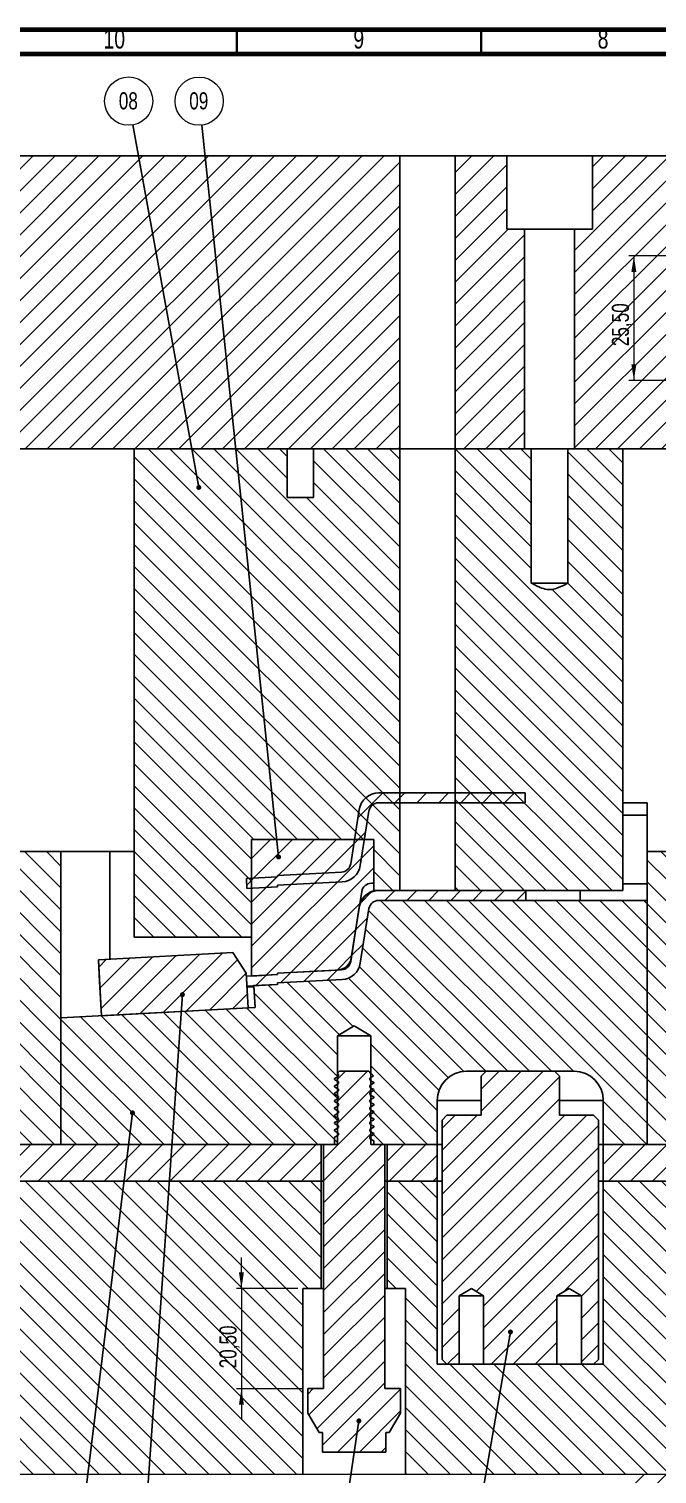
# Model space of a CAD drawing. Header units: millimetres. Extents: x 5 to 1495, y -1208 to 895.
# Drawn here: x 1007.5 to 1136, y 599.1 to 895.1 of the extents above; entities that cross this region are included whole.
import ezdxf

# ---------------------------------------------------------------- set-up
doc = ezdxf.new("R2010")
doc.units = ezdxf.units.MM
doc.styles.add('SLDTEXTSTYLE13', font='TXT', dxfattribs={"width": 0.75})
doc.dimstyles.new('SLDDIMSTYLE0', dxfattribs={"dimtxt": 3.5, "dimasz": 3.302, "dimexe": 0, "dimexo": 0.0625, "dimgap": 0.875, "dimtad": 1, "dimrnd": 1e-09, "dimzin": 12, "dimdsep": 46, "dimtxsty": 'SLDTEXTSTYLE13', "dimsah": 1, "dimcen": 0.09, "dimadec": 0, "dimazin": 3, "dimtfac": 1, "dimtofl": 0, "dimtmove": 0, "dimatfit": 3, "dimfxl": 1, "dimfrac": 2, "dimtolj": 1, "dimtzin": 12, "dimarcsym": 0})
doc.dimstyles.new('SLDDIMSTYLE1', dxfattribs={"dimtxt": 3.5, "dimasz": 3.302, "dimexe": 0, "dimexo": 0.0625, "dimgap": 0.875, "dimtad": 1, "dimrnd": 1e-09, "dimzin": 12, "dimdsep": 46, "dimtxsty": 'SLDTEXTSTYLE13', "dimsah": 1, "dimcen": 0.09, "dimadec": 0, "dimazin": 3, "dimtfac": 1, "dimtmove": 0, "dimatfit": 0, "dimfxl": 1, "dimfrac": 2, "dimtolj": 1, "dimtzin": 12, "dimarcsym": 0})
doc.dimstyles.new('SLDDIMSTYLE2', dxfattribs={"dimtxt": 0.18, "dimasz": 1.016, "dimexe": 0, "dimexo": 0.0625, "dimgap": 0, "dimtad": 0, "dimtih": 1, "dimtoh": 1, "dimdec": 0, "dimrnd": 1e-09, "dimzin": 0, "dimdsep": 46, "dimtxsty": 'Standard', "dimblk1": 'DOT', "dimblk2": 'DOT', "dimsah": 1, "dimcen": 0.09, "dimadec": 0, "dimazin": 0, "dimtfac": 1.016, "dimtdec": 0, "dimtofl": 0, "dimtmove": 0, "dimatfit": 3, "dimldrblk": 'DOT', "dimfxl": 1, "dimfrac": 2, "dimtolj": 1, "dimtzin": 0, "dimarcsym": 0})

# ---------------------------------------------------------------- blocks, each defined once
blk = doc.blocks.new('_D_7')
at = {"color": 7, "linetype": 'Continuous', "lineweight": 18}
for p, q in [((1445.02, 659.12), (1468.71, 659.12)), ((1467.71, 659.12), (1467.71, 599.12)), ((965.02, 599.12), (1468.71, 599.12))]:
    blk.add_line(p, q, dxfattribs=at)
for points in [[(1467.71, 659.12), (1467.2, 655.82), (1468.22, 655.82)], [(1467.71, 599.12), (1468.22, 602.43), (1467.2, 602.43)]]:
    blk.add_solid(points, dxfattribs=at)
at = {"color": 7, "linetype": 'Continuous', "lineweight": 18, "insert": (1463.2, 627.24), "char_height": 3.5, "attachment_point": 1, "rotation": 90, "style": 'SLDTEXTSTYLE13'}
blk.add_mtext('60', dxfattribs=at)
blk = doc.blocks.new('_D_10')
at = {"color": 7, "linetype": 'Continuous', "lineweight": 18}
for p, q in [((1139.52, 848.62), (1130.27, 848.62)), ((1131.27, 848.62), (1131.27, 823.12)), ((1138.52, 823.12), (1130.27, 823.12))]:
    blk.add_line(p, q, dxfattribs=at)
for points in [[(1131.27, 848.62), (1130.76, 845.32), (1131.78, 845.32)], [(1131.27, 823.12), (1131.78, 826.43), (1130.76, 826.43)]]:
    blk.add_solid(points, dxfattribs=at)
at = {"color": 7, "linetype": 'Continuous', "lineweight": 18, "insert": (1126.76, 830.14), "char_height": 3.5, "attachment_point": 1, "rotation": 90, "style": 'SLDTEXTSTYLE13'}
blk.add_mtext('25,50', dxfattribs=at)
blk = doc.blocks.new('_D_11')
at = {"color": 7, "linetype": 'Continuous', "lineweight": 18}
for p, q in [((1050.95, 637.12), (1050.95, 643.47)), ((1062.52, 637.12), (1049.95, 637.12)), ((1050.95, 637.12), (1050.95, 616.62)), ((1063.52, 616.62), (1049.95, 616.62)), ((1050.95, 616.62), (1050.95, 610.27))]:
    blk.add_line(p, q, dxfattribs=at)
for points in [[(1050.95, 637.12), (1051.46, 640.43), (1050.44, 640.43)], [(1050.95, 616.62), (1050.44, 613.32), (1051.46, 613.32)]]:
    blk.add_solid(points, dxfattribs=at)
at = {"color": 7, "linetype": 'Continuous', "lineweight": 18, "insert": (1046.44, 620.78), "char_height": 3.5, "attachment_point": 1, "rotation": 90, "style": 'SLDTEXTSTYLE13'}
blk.add_mtext('20,50', dxfattribs=at)
blk = doc.blocks.new('SW_NOTE_8')
at = {"color": 0, "linetype": 'Continuous', "lineweight": 0}
blk.add_circle((-0.88, 4.86), 4.94, dxfattribs=at)
at = {"color": 0, "linetype": 'Continuous', "lineweight": 0, "insert": (-0.95, 6.67), "char_height": 3.5, "attachment_point": 2, "style": 'SLDTEXTSTYLE13'}
blk.add_mtext('08', dxfattribs=at)
blk = doc.blocks.new('_Dot')
at = {"color": 0, "linetype": 'ByBlock', "lineweight": -2}
blk.add_line((-0.5, 0), (-1, 0), dxfattribs=at)
at = {"color": 0, "linetype": 'ByBlock', "const_width": 0.5}
blk.add_lwpolyline([(-0.25, 0, 1), (0.25, 0, 1)], format="xyb", close=True, dxfattribs=at)
blk = doc.blocks.new('SW_NOTE_9')
at = {"color": 0, "linetype": 'Continuous', "lineweight": 0}
blk.add_circle((-0.52, 4.91), 4.94, dxfattribs=at)
at = {"color": 0, "linetype": 'Continuous', "lineweight": 0, "insert": (-0.59, 6.72), "char_height": 3.5, "attachment_point": 2, "style": 'SLDTEXTSTYLE13'}
blk.add_mtext('09', dxfattribs=at)

msp = doc.modelspace()

# ---------------------------------------------------------------- hatches: boundary and pattern name
at = {"linetype": 'Continuous', "lineweight": 18}
h = msp.add_hatch(dxfattribs=at)
h.set_pattern_fill('ANSI31', style=0)
h.paths.add_polyline_path([(1083.361, 809.124), (1083.361, 869.124), (894.018, 869.124), (894.018, 809.124)], flags=0)
h = msp.add_hatch(dxfattribs=at)
h.set_pattern_fill('ANSI31', style=0)
h.paths.add_polyline_path([(1108.894, 809.124), (1108.894, 854.124), (1105.243, 854.124), (1105.243, 869.124), (1094.675, 869.124), (1094.675, 809.124)], flags=0)
h = msp.add_hatch(dxfattribs=at)
h.set_pattern_fill('ANSI31', style=0)
h.paths.add_polyline_path([(1119.141, 809.124), (1143.268, 809.124), (1143.268, 823.124), (1139.518, 823.124), (1139.518, 869.124), (1122.793, 869.124), (1122.793, 854.124), (1119.141, 854.124)], flags=0)
h = msp.add_hatch(dxfattribs=at)
h.set_pattern_fill('ANSI31', angle=90, style=0)
h.paths.add_polyline_path([(1053.018, 729.124), (1078.018, 729.124), (1078.018, 718.624), (1083.361, 718.624), (1083.361, 809.124), (1065.71, 809.124), (1065.71, 799.124), (1060.325, 799.124), (1060.325, 809.124), (1029.018, 809.124), (1029.018, 709.124), (1053.018, 709.124)], flags=0)
h = msp.add_hatch(dxfattribs=at)
h.set_pattern_fill('ANSI31', angle=90, style=0)
edge = h.paths.add_edge_path(flags=0)
edge.add_line((1117.768, 809.124), (1117.768, 781.624))
edge.add_spline(control_points=[(1117.768, 781.624), (1117.672, 781.573), (1117.575, 781.522), (1117.479, 781.472), (1116.826, 781.133), (1116.165, 780.801), (1115.472, 780.556), (1115.038, 780.403), (1114.581, 780.288), (1114.122, 780.274), (1113.658, 780.259), (1113.19, 780.351), (1112.748, 780.494), (1111.883, 780.772), (1111.07, 781.198), (1110.268, 781.624)], knot_values=[0.0210915, 0.0210915, 0.0210915, 0.0210915, 0.0214175, 0.0214175, 0.0214175, 0.023624, 0.023624, 0.023624, 0.0250098, 0.0250098, 0.0250098, 0.0264124, 0.0264124, 0.0264124, 0.0291575, 0.0291575, 0.0291575, 0.0291575], weights=[1, 1, 1, 1, 1, 1, 1, 1, 1, 1, 1, 1, 1, 1, 1, 1], degree=3, periodic=0)
edge.add_line((1110.268, 781.624), (1110.268, 809.124))
edge.add_line((1110.268, 809.124), (1094.675, 809.124))
edge.add_line((1094.675, 809.124), (1094.675, 718.624))
edge.add_line((1094.675, 718.624), (1129.018, 718.624))
edge.add_line((1129.018, 718.624), (1129.018, 809.124))
edge.add_line((1129.018, 809.124), (1117.768, 809.124))
h = msp.add_hatch(dxfattribs=at)
h.set_pattern_fill('ANSI31', style=0)
edge = h.paths.add_edge_path(flags=0)
edge.add_line((1058.366, 721.714), (1058.366, 721.422))
edge.add_line((1058.366, 721.422), (1051.958, 721.081))
edge.add_line((1051.958, 721.081), (1052.065, 719.084))
edge.add_line((1052.065, 719.084), (1058.366, 719.419))
edge.add_line((1058.366, 719.419), (1058.366, 719.711))
edge.add_line((1058.366, 719.711), (1071.546, 720.412))
edge.add_ellipse((1071.333, 724.406), major_axis=(-0.623, -3.951), ratio=0.9999949, start_angle=11.99994, end_angle=90)
edge.add_line((1075.284, 723.784), (1077.041, 734.935))
edge.add_arc((1079.017, 734.624), 2, 90, 171.04526, ccw=False)
edge.add_line((1079.017, 736.624), (1109.049, 736.624))
edge.add_line((1109.049, 736.624), (1109.049, 738.624))
edge.add_line((1109.049, 738.624), (1079.017, 738.624))
edge.add_arc((1079.017, 734.624), 4, 90, 171.04526)
edge.add_line((1075.066, 735.246), (1073.309, 724.095))
edge.add_ellipse((1071.333, 724.406), major_axis=(-0.311, -1.976), ratio=0.9999949, start_angle=11.99994, end_angle=90, ccw=False)
edge.add_line((1071.439, 722.409), (1058.366, 721.714))
h = msp.add_hatch(dxfattribs=at)
h.set_pattern_fill('ANSI31', style=0)
edge = h.paths.add_edge_path(flags=0)
edge.add_line((1078.018, 729.124), (1053.018, 729.124))
edge.add_line((1053.018, 729.124), (1053.018, 701.137))
edge.add_line((1053.018, 701.137), (1058.366, 701.422))
edge.add_line((1058.366, 701.422), (1058.366, 701.713))
edge.add_line((1058.366, 701.713), (1070.631, 702.366))
edge.add_ellipse((1070.472, 705.362), major_axis=(0.467, 2.963), ratio=0.9999949, start_angle=191.99994, end_angle=270)
edge.add_line((1073.435, 704.895), (1075.569, 718.435))
edge.add_arc((1077.545, 718.124), 2, 90, 171.04526, ccw=False)
edge.add_line((1077.545, 720.124), (1078.018, 720.124))
edge.add_line((1078.018, 720.124), (1078.018, 729.124))
h = msp.add_hatch(dxfattribs=at)
h.set_pattern_fill('ANSI31', angle=90, style=0)
h.paths.add_polyline_path([(979.018, 726.624), (979.018, 666.624), (1014.018, 666.624), (1014.018, 726.624)], flags=0)
h = msp.add_hatch(dxfattribs=at)
h.set_pattern_fill('ANSI31', angle=90, style=0)
h.paths.add_polyline_path([(1134.018, 666.624), (1252.018, 666.624), (1252.018, 681.624), (1194.018, 681.624), (1194.018, 726.624), (1134.018, 726.624)], flags=0)
h = msp.add_hatch(dxfattribs=at)
h.set_pattern_fill('ANSI31', angle=90, style=0)
edge = h.paths.add_edge_path(flags=0)
edge.add_line((1071.546, 700.412), (1058.366, 699.71))
edge.add_line((1058.366, 699.71), (1058.366, 699.419))
edge.add_line((1058.366, 699.419), (1053.513, 699.161))
edge.add_line((1053.513, 699.161), (1053.752, 694.667))
edge.add_line((1053.752, 694.667), (1014.018, 692.553))
edge.add_line((1014.018, 692.553), (1014.018, 666.624))
edge.add_line((1014.018, 666.624), (1070.618, 666.624))
edge.add_line((1070.618, 666.624), (1070.618, 688.874))
edge.add_line((1070.618, 688.874), (1074.018, 690.917))
edge.add_line((1074.018, 690.917), (1077.418, 688.874))
edge.add_line((1077.418, 688.874), (1077.418, 666.624))
edge.add_line((1077.418, 666.624), (1091.018, 666.624))
edge.add_line((1091.018, 666.624), (1091.018, 675.624))
edge.add_arc((1097.018, 675.624), 6, 90, 180, ccw=False)
edge.add_line((1097.018, 681.624), (1119.018, 681.624))
edge.add_arc((1119.018, 675.624), 6, 0, 90, ccw=False)
edge.add_line((1125.018, 675.624), (1125.018, 666.624))
edge.add_line((1125.018, 666.624), (1134.018, 666.624))
edge.add_line((1134.018, 666.624), (1134.018, 716.624))
edge.add_line((1134.018, 716.624), (1079.018, 716.624))
edge.add_arc((1079.018, 714.624), 2, 90, 171.04526)
edge.add_line((1077.042, 714.935), (1075.285, 703.783))
edge.add_ellipse((1071.334, 704.406), major_axis=(-0.623, -3.951), ratio=0.9999949, start_angle=11.99994, end_angle=90, ccw=False)
h = msp.add_hatch(dxfattribs=at)
h.set_pattern_fill('ANSI31', style=0)
edge = h.paths.add_edge_path(flags=0)
edge.add_line((1058.366, 701.713), (1058.366, 701.422))
edge.add_line((1058.366, 701.422), (1051.959, 701.081))
edge.add_line((1051.959, 701.081), (1052.065, 699.084))
edge.add_line((1052.065, 699.084), (1058.366, 699.419))
edge.add_line((1058.366, 699.419), (1058.366, 699.71))
edge.add_line((1058.366, 699.71), (1071.546, 700.412))
edge.add_ellipse((1071.334, 704.406), major_axis=(-0.623, -3.951), ratio=0.9999949, start_angle=11.99994, end_angle=90)
edge.add_line((1075.285, 703.783), (1077.042, 714.935))
edge.add_arc((1079.018, 714.624), 2, 90, 171.04526, ccw=False)
edge.add_line((1079.018, 716.624), (1109.163, 716.624))
edge.add_line((1109.163, 716.624), (1109.163, 718.624))
edge.add_line((1109.163, 718.624), (1079.018, 718.624))
edge.add_arc((1079.018, 714.624), 4, 90, 171.04526)
edge.add_line((1075.067, 715.246), (1073.309, 704.095))
edge.add_ellipse((1071.334, 704.406), major_axis=(-0.311, -1.976), ratio=0.9999949, start_angle=11.99994, end_angle=90, ccw=False)
edge.add_line((1071.44, 702.409), (1058.366, 701.713))
h = msp.add_hatch(dxfattribs=at)
h.set_pattern_fill('ANSI31', style=0)
h.paths.add_polyline_path([(1022.314, 692.994), (1052.304, 694.59), (1051.923, 701.75), (1049.197, 705.941), (1021.703, 704.478)], flags=0)
h = msp.add_hatch(dxfattribs=at)
h.set_pattern_fill('ANSI31', style=0)
h.paths.add_polyline_path([(1070.018, 668.124), (1070.018, 666.624), (1067.768, 666.624), (1067.768, 616.624), (1064.518, 616.624), (1064.518, 611.624), (1066.827, 607.624), (1067.518, 607.624), (1067.518, 603.624), (1080.518, 603.624), (1080.518, 607.624), (1081.208, 607.624), (1083.518, 611.624), (1083.518, 616.624), (1080.268, 616.624), (1080.268, 666.624), (1078.018, 666.624), (1078.018, 667.374), (1077.206, 667.843), (1077.206, 668.218), (1078.018, 668.686), (1078.018, 668.874), (1077.206, 669.343), (1077.206, 669.718), (1078.018, 670.186), (1078.018, 670.374), (1077.206, 670.843), (1077.206, 671.218), (1078.018, 671.686), (1078.018, 671.874), (1077.206, 672.343), (1077.206, 672.718), (1078.018, 673.186), (1078.018, 673.374), (1077.206, 673.843), (1077.206, 674.218), (1078.018, 674.686), (1078.018, 674.874), (1077.206, 675.343), (1077.206, 675.718), (1078.018, 676.186), (1078.018, 676.374), (1077.206, 676.843), (1077.206, 677.218), (1078.018, 677.686), (1078.018, 677.874), (1077.206, 678.343), (1077.206, 678.718), (1078.018, 679.186), (1078.018, 679.374), (1077.206, 679.843), (1077.206, 680.218), (1077.978, 680.663), (1077.426, 681.215), (1077.206, 681.343), (1077.206, 681.436), (1077.018, 681.624), (1071.018, 681.624), (1070.533, 681.139), (1070.83, 680.968), (1070.83, 680.593), (1070.018, 680.124), (1070.018, 679.936), (1070.83, 679.468), (1070.83, 679.093), (1070.018, 678.624), (1070.018, 678.436), (1070.83, 677.968), (1070.83, 677.593), (1070.018, 677.124), (1070.018, 676.936), (1070.83, 676.468), (1070.83, 676.093), (1070.018, 675.624), (1070.018, 675.436), (1070.83, 674.968), (1070.83, 674.593), (1070.018, 674.124), (1070.018, 673.936), (1070.83, 673.468), (1070.83, 673.093), (1070.018, 672.624), (1070.018, 672.436), (1070.83, 671.968), (1070.83, 671.593), (1070.018, 671.124), (1070.018, 670.936), (1070.83, 670.468), (1070.83, 670.093), (1070.018, 669.624), (1070.018, 669.436), (1070.83, 668.968), (1070.83, 668.593)], flags=0)
h = msp.add_hatch(dxfattribs=at)
h.set_pattern_fill('ANSI31', style=0)
h.paths.add_polyline_path([(1092.018, 622.624), (1093.018, 621.624), (1095.518, 621.624), (1095.518, 635.624), (1098.018, 637.126), (1100.518, 635.624), (1100.518, 621.624), (1115.518, 621.624), (1115.518, 635.624), (1118.018, 637.126), (1120.518, 635.624), (1120.518, 621.624), (1123.018, 621.624), (1124.018, 622.624), (1124.018, 671.624), (1123.018, 672.624), (1116.018, 672.624), (1116.018, 680.624), (1115.018, 681.624), (1101.018, 681.624), (1100.018, 680.624), (1100.018, 672.624), (1093.018, 672.624), (1092.018, 671.624)], flags=0)
h = msp.add_hatch(dxfattribs=at)
h.set_pattern_fill('ANSI31', style=0)
h.paths.add_polyline_path([(1067.268, 666.624), (979.018, 666.624), (979.018, 659.124), (1067.268, 659.124)], flags=0)
h = msp.add_hatch(dxfattribs=at)
h.set_pattern_fill('ANSI31', style=0)
h.paths.add_polyline_path([(1091.018, 659.124), (1091.018, 666.624), (1080.768, 666.624), (1080.768, 659.124)], flags=0)
h = msp.add_hatch(dxfattribs=at)
h.set_pattern_fill('ANSI31', style=0)
h.paths.add_polyline_path([(1295.768, 666.624), (1125.018, 666.624), (1125.018, 659.124), (1295.768, 659.124)], flags=0)
h = msp.add_hatch(dxfattribs=at)
h.set_pattern_fill('ANSI31', angle=90, style=0)
h.paths.add_polyline_path([(1067.268, 637.124), (1067.268, 659.124), (959.018, 659.124), (959.018, 644.124), (955.768, 644.124), (955.768, 599.124), (1063.518, 599.124), (1063.518, 637.124)], flags=0)
h = msp.add_hatch(dxfattribs=at)
h.set_pattern_fill('ANSI31', angle=90, style=0)
h.paths.add_polyline_path([(1401.768, 631.624), (1401.768, 659.124), (1303.418, 659.124), (1303.418, 636.874), (1300.018, 634.831), (1296.618, 636.874), (1296.618, 659.124), (1125.018, 659.124), (1125.018, 621.624), (1091.018, 621.624), (1091.018, 659.124), (1080.768, 659.124), (1080.768, 637.124), (1084.518, 637.124), (1084.518, 599.124), (1444.018, 599.124), (1444.018, 659.124), (1410.268, 659.124), (1410.268, 631.624), (1406.018, 629.07)], flags=0)
h = msp.add_hatch(dxfattribs=at)
h.set_pattern_fill('ANSI31', style=0)
h.paths.add_polyline_path([(1209.018, 599.124), (1129.018, 599.124), (1129.018, 479.124), (1209.018, 479.124)], flags=0)

# ---------------------------------------------------------------- linework, layer by layer
at = {"color": 7, "linetype": 'Continuous', "lineweight": 70}
for p, q in [((5, 895), (1495, 895)), ((10, 890), (1490, 890))]:
    msp.add_line(p, q, dxfattribs=at)
at = {"color": 7, "linetype": 'Continuous', "lineweight": 35}
for p, q in [((1050, 890), (1050, 895)), ((1100, 890), (1100, 895))]:
    msp.add_line(p, q, dxfattribs=at)
at = {"color": 7, "linetype": 'Continuous', "lineweight": 25}
for p, q in [((1083.361, 869.124), (894.018, 869.124)), ((1083.361, 869.124), (1083.361, 809.124)), ((1094.675, 869.124), (1083.361, 869.124)), ((1094.675, 809.124), (1094.675, 869.124)), ((1105.243, 869.124), (1094.675, 869.124)), ((1105.243, 869.124), (1105.243, 854.124)), ((1122.793, 869.124), (1105.243, 869.124)), ((1122.793, 854.124), (1122.793, 869.124)), ((1139.518, 869.124), (1122.793, 869.124)), ((1105.243, 854.124), (1108.894, 854.124)), ((1108.894, 854.124), (1108.894, 809.124)), ((1119.141, 854.124), (1108.894, 854.124)), ((1119.141, 809.124), (1119.141, 854.124)), ((1119.141, 854.124), (1122.793, 854.124)), ((1083.361, 809.124), (894.018, 809.124)), ((1029.018, 709.124), (1029.018, 809.124)), ((1029.018, 809.124), (1060.325, 809.124)), ((1060.325, 809.124), (1060.325, 799.124)), ((1065.71, 799.124), (1065.71, 809.124)), ((1065.71, 809.124), (1083.361, 809.124)), ((1083.361, 809.124), (1083.361, 718.624)), ((1094.675, 809.124), (1083.361, 809.124)), ((1094.675, 718.624), (1094.675, 809.124)), ((1094.675, 809.124), (1110.268, 809.124)), ((1108.894, 809.124), (1094.675, 809.124)), ((1110.268, 809.124), (1110.268, 781.624)), ((1117.768, 809.124), (1110.268, 809.124)), ((1117.768, 781.624), (1117.768, 809.124)), ((1117.768, 809.124), (1129.018, 809.124)), ((1143.268, 809.124), (1119.141, 809.124)), ((1129.018, 809.124), (1129.018, 718.624)), ((1060.325, 799.124), (1065.71, 799.124)), ((1117.768, 781.624), (1110.268, 781.624)), ((1109.049, 738.624), (1079.017, 738.624)), ((1109.049, 736.624), (1109.049, 738.624)), ((1073.309, 724.095), (1075.066, 735.246)), ((1075.284, 723.784), (1077.042, 734.935)), ((1109.049, 736.624), (1079.017, 736.624)), ((1129.018, 736.624), (1134.018, 736.624)), ((1134.018, 736.624), (1134.018, 734.093)), ((1134.018, 734.093), (1134.018, 726.624)), ((1053.018, 729.124), (1053.018, 701.137)), ((1078.018, 729.124), (1053.018, 729.124)), ((1053.018, 729.124), (1053.018, 709.124)), ((1078.018, 720.124), (1078.018, 729.124)), ((1078.018, 718.624), (1078.018, 729.124)), ((1014.018, 726.624), (979.018, 726.624)), ((1014.018, 726.624), (1014.018, 666.624)), ((1024.018, 726.624), (1014.018, 726.624)), ((1029.018, 726.624), (1024.018, 726.624)), ((1134.018, 666.624), (1134.018, 726.624)), ((1194.018, 726.624), (1134.018, 726.624)), ((1058.366, 721.714), (1071.439, 722.409)), ((1051.958, 721.081), (1058.366, 721.422)), ((1052.065, 719.084), (1051.958, 721.081)), ((1052.065, 719.084), (1058.366, 719.419)), ((1058.366, 721.714), (1058.366, 721.422)), ((1058.366, 719.711), (1071.546, 720.412)), ((1058.366, 719.711), (1058.366, 719.419)), ((1077.545, 720.124), (1078.018, 720.124)), ((1073.435, 704.895), (1075.569, 718.435)), ((1078.018, 718.596), (1077.593, 718.432)), ((1078.018, 718.497), (1078.018, 718.624)), ((1078.018, 718.624), (1083.361, 718.624)), ((1109.163, 718.624), (1079.018, 718.624)), ((1134.018, 716.624), (1079.018, 716.624)), ((1109.163, 716.624), (1079.018, 716.624)), ((1094.675, 718.624), (1129.018, 718.624)), ((1109.163, 716.624), (1109.163, 718.624)), ((1120.261, 716.624), (1120.261, 718.624)), ((1134.018, 716.624), (1134.018, 666.624)), ((1073.309, 704.095), (1075.067, 715.246)), ((1075.285, 703.783), (1077.042, 714.935)), ((1029.018, 709.124), (1053.018, 709.124)), ((1049.197, 705.941), (1021.703, 704.478)), ((1022.314, 692.994), (1021.703, 704.478)), ((1021.703, 704.356), (1021.703, 704.478)), ((1051.923, 701.75), (1049.197, 705.941)), ((1021.703, 704.356), (1021.933, 700.024)), ((1051.923, 701.75), (1052.304, 694.59)), ((1058.366, 701.713), (1071.44, 702.409)), ((1058.366, 701.713), (1070.631, 702.366)), ((1058.366, 701.713), (1058.366, 701.422)), ((1021.933, 700.024), (1022.307, 692.994)), ((1051.959, 701.081), (1058.366, 701.422)), ((1052.065, 699.084), (1051.959, 701.081)), ((1052.065, 699.084), (1058.366, 699.419)), ((1052.077, 698.858), (1053.513, 698.934)), ((1053.018, 701.137), (1058.366, 701.422)), ((1053.513, 699.161), (1058.366, 699.419)), ((1053.752, 694.667), (1053.513, 699.161)), ((1053.513, 698.894), (1053.513, 699.161)), ((1053.738, 694.666), (1053.513, 698.894)), ((1058.366, 699.71), (1071.546, 700.412)), ((1058.366, 699.71), (1058.366, 699.419)), ((1053.752, 694.667), (1014.018, 692.553)), ((1052.304, 694.59), (1022.314, 692.994)), ((1014.018, 666.624), (1014.018, 692.553)), ((1074.018, 690.917), (1070.618, 688.874)), ((1077.418, 688.874), (1074.018, 690.917)), ((1070.618, 688.874), (1070.618, 666.624)), ((1070.618, 688.874), (1077.418, 688.874)), ((1077.418, 666.624), (1077.418, 688.874)), ((1071.018, 681.624), (1070.533, 681.139)), ((1070.581, 681.122), (1070.533, 681.139)), ((1070.533, 681.139), (1070.83, 680.968)), ((1070.641, 681.063), (1070.83, 680.953)), ((1070.83, 680.968), (1070.83, 680.593)), ((1071.018, 681.624), (1077.018, 681.624)), ((1077.206, 681.436), (1077.018, 681.624)), ((1077.206, 681.343), (1077.206, 681.436)), ((1077.426, 681.215), (1077.206, 681.343)), ((1077.978, 680.663), (1077.426, 681.215)), ((1097.018, 681.624), (1119.018, 681.624)), ((1101.018, 681.624), (1100.018, 680.624)), ((1115.018, 681.624), (1101.018, 681.624)), ((1116.018, 680.624), (1115.018, 681.624)), ((1070.018, 679.936), (1070.018, 680.124)), ((1070.096, 679.912), (1070.018, 679.936)), ((1070.018, 678.436), (1070.018, 678.624)), ((1070.096, 678.412), (1070.018, 678.436)), ((1070.641, 679.563), (1070.83, 679.453)), ((1070.641, 678.063), (1070.83, 677.953)), ((1070.83, 679.468), (1070.83, 679.093)), ((1070.83, 677.968), (1070.83, 677.593)), ((1077.206, 679.843), (1077.206, 680.218)), ((1077.206, 678.343), (1077.206, 678.718)), ((1078.018, 679.374), (1078.018, 679.186)), ((1078.018, 677.874), (1078.018, 677.686)), ((1100.018, 680.624), (1100.018, 672.624)), ((1116.018, 672.624), (1116.018, 680.624)), ((1070.018, 676.936), (1070.018, 677.124)), ((1070.096, 676.912), (1070.018, 676.936)), ((1070.018, 675.436), (1070.018, 675.624)), ((1070.096, 675.412), (1070.018, 675.436)), ((1070.641, 676.563), (1070.83, 676.453)), ((1070.641, 675.063), (1070.83, 674.953)), ((1070.83, 676.468), (1070.83, 676.093)), ((1070.83, 674.968), (1070.83, 674.593)), ((1077.206, 676.843), (1077.206, 677.218)), ((1077.206, 675.343), (1077.206, 675.718)), ((1078.018, 676.374), (1078.018, 676.186)), ((1078.018, 674.874), (1078.018, 674.686)), ((1091.018, 675.624), (1091.018, 666.624)), ((1125.018, 666.624), (1125.018, 675.624)), ((1070.018, 673.936), (1070.018, 674.124)), ((1070.096, 673.912), (1070.018, 673.936)), ((1070.018, 672.436), (1070.018, 672.624)), ((1070.096, 672.412), (1070.018, 672.436)), ((1070.641, 673.563), (1070.83, 673.453)), ((1070.641, 672.063), (1070.83, 671.953)), ((1070.83, 673.468), (1070.83, 673.093)), ((1070.83, 671.968), (1070.83, 671.593)), ((1077.206, 673.843), (1077.206, 674.218)), ((1077.206, 672.343), (1077.206, 672.718)), ((1078.018, 673.374), (1078.018, 673.186)), ((1093.018, 672.624), (1092.018, 671.624)), ((1100.018, 672.624), (1093.018, 672.624)), ((1123.018, 672.624), (1116.018, 672.624)), ((1124.018, 671.624), (1123.018, 672.624)), ((1070.018, 670.936), (1070.018, 671.124)), ((1070.096, 670.912), (1070.018, 670.936)), ((1070.018, 669.436), (1070.018, 669.624)), ((1070.096, 669.412), (1070.018, 669.436)), ((1070.641, 670.563), (1070.83, 670.453)), ((1070.641, 669.063), (1070.83, 668.953)), ((1070.83, 670.468), (1070.83, 670.093)), ((1070.83, 668.968), (1070.83, 668.593)), ((1077.206, 670.843), (1077.206, 671.218)), ((1077.206, 669.343), (1077.206, 669.718)), ((1078.018, 671.874), (1078.018, 671.686)), ((1078.018, 670.374), (1078.018, 670.186)), ((1092.018, 671.624), (1092.018, 622.624)), ((1124.018, 622.624), (1124.018, 671.624)), ((1014.018, 666.624), (979.018, 666.624)), ((979.018, 666.624), (1067.268, 666.624)), ((1070.618, 666.624), (1014.018, 666.624)), ((1067.268, 666.624), (1067.268, 659.124)), ((1067.768, 616.624), (1067.768, 666.624)), ((1067.768, 666.624), (1070.018, 666.624)), ((1070.018, 666.624), (1070.018, 668.124)), ((1077.206, 667.843), (1077.206, 668.218)), ((1091.018, 666.624), (1077.418, 666.624)), ((1078.018, 668.874), (1078.018, 668.686)), ((1078.018, 667.374), (1078.018, 666.624)), ((1078.018, 666.624), (1080.268, 666.624)), ((1080.268, 666.624), (1080.268, 616.624)), ((1080.768, 659.124), (1080.768, 666.624)), ((1080.768, 666.624), (1091.018, 666.624)), ((1091.018, 666.624), (1092.018, 666.624)), ((1091.018, 666.624), (1091.018, 659.124)), ((1124.018, 666.624), (1125.018, 666.624)), ((1134.018, 666.624), (1125.018, 666.624)), ((1125.018, 659.124), (1125.018, 666.624)), ((1125.018, 666.624), (1295.768, 666.624)), ((1252.018, 666.624), (1134.018, 666.624)), ((1067.268, 659.124), (959.018, 659.124)), ((979.018, 659.124), (1067.268, 659.124)), ((1067.268, 659.124), (1067.768, 659.124)), ((1067.268, 659.124), (1067.268, 637.124)), ((1080.268, 659.124), (1080.768, 659.124)), ((1080.768, 659.124), (1091.018, 659.124)), ((1080.768, 637.124), (1080.768, 659.124)), ((1091.018, 659.124), (1092.018, 659.124)), ((1091.018, 659.124), (1091.018, 621.624)), ((1124.018, 659.124), (1125.018, 659.124)), ((1125.018, 659.124), (1295.768, 659.124)), ((1125.018, 621.624), (1125.018, 659.124)), ((1296.618, 659.124), (1125.018, 659.124)), ((1063.518, 637.124), (1067.268, 637.124)), ((1063.518, 637.124), (1063.518, 599.124)), ((1067.768, 637.124), (1067.268, 637.124)), ((1080.768, 637.124), (1080.268, 637.124)), ((1080.768, 637.124), (1084.518, 637.124)), ((1084.518, 599.124), (1084.518, 637.124)), ((1098.018, 637.126), (1095.518, 635.624)), ((1100.518, 635.624), (1098.018, 637.126)), ((1118.018, 637.126), (1115.518, 635.624)), ((1120.518, 635.624), (1118.018, 637.126)), ((1095.518, 635.624), (1095.518, 621.624)), ((1095.518, 635.624), (1100.518, 635.624)), ((1100.518, 621.624), (1100.518, 635.624)), ((1115.518, 635.624), (1115.518, 621.624)), ((1115.518, 635.624), (1120.518, 635.624)), ((1120.518, 621.624), (1120.518, 635.624)), ((1125.018, 621.624), (1091.018, 621.624)), ((1092.018, 622.624), (1093.018, 621.624)), ((1093.018, 621.624), (1095.518, 621.624)), ((1100.518, 621.624), (1115.518, 621.624)), ((1120.518, 621.624), (1123.018, 621.624)), ((1123.018, 621.624), (1124.018, 622.624)), ((1064.518, 611.624), (1064.518, 616.624)), ((1064.518, 616.624), (1067.768, 616.624)), ((1080.268, 616.624), (1083.518, 616.624)), ((1083.518, 616.624), (1083.518, 611.624)), ((1066.827, 607.624), (1064.518, 611.624)), ((1083.518, 611.624), (1081.208, 607.624)), ((1067.518, 607.624), (1066.827, 607.624)), ((1067.518, 603.624), (1067.518, 607.624)), ((1081.208, 607.624), (1080.518, 607.624)), ((1080.518, 607.624), (1080.518, 603.624)), ((1080.518, 603.624), (1067.518, 603.624))]:
    msp.add_line(p, q, dxfattribs=at)
at = {"color": 8, "linetype": 'Continuous', "lineweight": 25}
for p, q in [((1134.018, 734.093), (1129.018, 734.093)), ((1024.018, 704.601), (1024.018, 726.624)), ((1129.018, 719.998), (1134.018, 719.998)), ((1100.018, 675.624), (1091.018, 675.624)), ((1125.018, 675.624), (1116.018, 675.624))]:
    msp.add_line(p, q, dxfattribs=at)
at = {"color": 7, "linetype": 'Continuous', "lineweight": 25, "flags": 128}
for points in [[(1070.83, 680.593), (1070.614, 680.468), (1070.398, 680.344), (1070.018, 680.124)], [(1070.018, 679.936), (1070.233, 679.812), (1070.449, 679.687), (1070.83, 679.468)], [(1070.83, 679.093), (1070.614, 678.968), (1070.398, 678.844), (1070.018, 678.624)], [(1070.018, 678.436), (1070.233, 678.312), (1070.449, 678.187), (1070.83, 677.968)], [(1077.206, 680.218), (1077.421, 680.342), (1077.637, 680.467), (1077.978, 680.663)], [(1078.018, 679.374), (1077.802, 679.498), (1077.586, 679.623), (1077.206, 679.843)], [(1077.206, 678.718), (1077.421, 678.842), (1077.637, 678.967), (1078.018, 679.186)], [(1078.018, 677.874), (1077.802, 677.998), (1077.586, 678.123), (1077.206, 678.343)], [(1070.83, 677.593), (1070.614, 677.468), (1070.398, 677.344), (1070.018, 677.124)], [(1070.018, 676.936), (1070.233, 676.812), (1070.449, 676.687), (1070.83, 676.468)], [(1070.83, 676.093), (1070.614, 675.968), (1070.398, 675.844), (1070.018, 675.624)], [(1070.018, 675.436), (1070.233, 675.312), (1070.449, 675.187), (1070.83, 674.968)], [(1077.206, 677.218), (1077.421, 677.342), (1077.637, 677.467), (1078.018, 677.686)], [(1078.018, 676.374), (1077.802, 676.498), (1077.586, 676.623), (1077.206, 676.843)], [(1077.206, 675.718), (1077.421, 675.842), (1077.637, 675.967), (1078.018, 676.186)], [(1078.018, 674.874), (1077.802, 674.998), (1077.586, 675.123), (1077.206, 675.343)], [(1070.83, 674.593), (1070.614, 674.468), (1070.398, 674.344), (1070.018, 674.124)], [(1070.018, 673.936), (1070.233, 673.812), (1070.449, 673.687), (1070.83, 673.468)], [(1070.83, 673.093), (1070.614, 672.968), (1070.398, 672.844), (1070.018, 672.624)], [(1070.018, 672.436), (1070.233, 672.312), (1070.449, 672.187), (1070.83, 671.968)], [(1077.206, 674.218), (1077.421, 674.342), (1077.637, 674.467), (1078.018, 674.686)], [(1078.018, 673.374), (1077.802, 673.498), (1077.586, 673.623), (1077.206, 673.843)], [(1077.206, 672.718), (1077.421, 672.842), (1077.637, 672.967), (1078.018, 673.186)], [(1078.018, 671.874), (1077.802, 671.998), (1077.586, 672.123), (1077.206, 672.343)], [(1070.83, 671.593), (1070.614, 671.468), (1070.398, 671.344), (1070.018, 671.124)], [(1070.018, 670.936), (1070.233, 670.812), (1070.449, 670.687), (1070.83, 670.468)], [(1070.83, 670.093), (1070.614, 669.968), (1070.398, 669.844), (1070.018, 669.624)], [(1070.018, 669.436), (1070.233, 669.312), (1070.449, 669.187), (1070.83, 668.968)], [(1077.206, 671.218), (1077.421, 671.342), (1077.637, 671.467), (1078.018, 671.686)], [(1078.018, 670.374), (1077.802, 670.498), (1077.586, 670.623), (1077.206, 670.843)], [(1077.206, 669.718), (1077.421, 669.842), (1077.637, 669.967), (1078.018, 670.186)], [(1078.018, 668.874), (1077.802, 668.998), (1077.586, 669.123), (1077.206, 669.343)], [(1070.83, 668.593), (1070.614, 668.468), (1070.398, 668.344), (1070.018, 668.124)], [(1077.206, 668.218), (1077.421, 668.342), (1077.637, 668.467), (1078.018, 668.686)], [(1078.018, 667.374), (1077.802, 667.498), (1077.586, 667.623), (1077.206, 667.843)]]:
    msp.add_lwpolyline(points, dxfattribs=at)
at = {"color": 7, "linetype": 'Continuous', "lineweight": 25}
for centre, radius, start, end in [((1079.017, 734.624), 4, 90, 171.04526), ((1079.017, 734.624), 2, 90, 171.04526), ((1077.545, 718.124), 2, 90, 171.04526), ((1079.018, 714.624), 4, 90, 171.04526), ((1079.03, 714.699), 4, 111.04505, 164.35681), ((1079.018, 714.624), 4, 90, 157.88472), ((1079.018, 714.624), 2, 90, 171.04526), ((1097.018, 675.624), 6, 90, 180), ((1119.018, 675.624), 6, 0, 90)]:
    msp.add_arc(centre, radius, start, end, dxfattribs=at)
for centre, major_axis, start_param, end_param in [((1071.333, 724.406), (-0.311, -1.976), 0.2094395, 1.5707963), ((1071.333, 724.406), (-0.623, -3.951), 0.2094395, 1.5707963), ((1070.472, 705.362), (0.467, 2.963), 3.3510322, 4.712389), ((1071.334, 704.406), (-0.311, -1.976), 0.2094395, 1.5707963), ((1071.334, 704.406), (-0.623, -3.951), 0.2094395, 1.5707963), ((1070.403, 704.925), (0.467, 2.963), 4.0748523, 4.712389)]:
    msp.add_ellipse(centre, major_axis=major_axis, ratio=0.9999949, start_param=start_param, end_param=end_param, dxfattribs=at)
for points, knots in [([(1110.268, 781.624), (1111.07, 781.193), (1112.283, 780.543), (1114.121, 780.167), (1115.762, 780.592), (1116.924, 781.18), (1117.672, 781.573), (1117.768, 781.624)], [0, 0, 0, 0, 0.3394752, 0.5128086, 0.6845433, 0.9593625, 1, 1, 1, 1]), ([(1075.312, 716.13), (1075.284, 716.058), (1075.229, 715.914), (1075.138, 715.621), (1075.095, 715.396), (1075.067, 715.246)], [0, 0, 0, 0, 0.2512643, 0.5025409, 1, 1, 1, 1]), ([(1075.078, 715.322), (1075.085, 715.36), (1075.098, 715.437), (1075.128, 715.589), (1075.158, 715.702), (1075.178, 715.778)], [0, 0, 0, 0, 0.25033108, 0.50064426, 1, 1, 1, 1]), ([(1077.379, 681.255), (1077.346, 681.275), (1077.288, 681.309), (1077.23, 681.342), (1077.206, 681.356)], [0, 0, 0, 0, 0.5815246, 1, 1, 1, 1]), ([(1077.294, 681.294), (1077.32, 681.284), (1077.389, 681.256), (1077.412, 681.231), (1077.426, 681.215)], [0, 0, 0, 0, 0.3596654, 1, 1, 1, 1])]:
    msp.add_open_spline(points, degree=3, knots=knots, dxfattribs=at)

# ---------------------------------------------------------------- block references
at = {"color": 7, "linetype": 'Continuous', "lineweight": 0}
for name, p in [('SW_NOTE_8', (1028.755, 875.469)), ('SW_NOTE_9', (1042.814, 875.416))]:
    msp.add_blockref(name, p, dxfattribs=at)

# ---------------------------------------------------------------- texts
at = {"color": 7, "linetype": 'Continuous', "lineweight": 0, "attachment_point": 2, "style": 'SLDTEXTSTYLE13'}
for s, insert, char_height in [('10', (1024.92, 895.06), 3.9688), ('9', (1074.96, 895.06), 3.969), ('8', (1124.96, 895.06), 3.969)]:
    msp.add_mtext(s, dxfattribs=dict(at, insert=insert, char_height=char_height))

# ---------------------------------------------------------------- dimensions: what is measured, and where the dimension line sits
at = {"color": 7, "linetype": 'Continuous', "lineweight": 18}
for base, p1, p2, dimstyle, picture, middle in [((1131.271, 823.124), (1140.518, 848.624), (1139.518, 823.124), 'SLDDIMSTYLE1', '_D_10', (1131.271, 835.956)), ((1467.708, 599.124), (1444.018, 659.124), (964.018, 599.124), 'SLDDIMSTYLE0', '_D_7', (1467.708, 629.822)), ((1050.952, 616.624), (1063.518, 637.124), (1064.518, 616.624), 'SLDDIMSTYLE1', '_D_11', (1050.952, 626.598))]:
    dim = msp.add_linear_dim(base=base, p1=p1, p2=p2, angle=90, dimstyle=dimstyle, dxfattribs=at)
    dim.commit()
    dim.dimension.update_dxf_attribs({"geometry": picture, "text_midpoint": middle, "dimtype": 160})

# ---------------------------------------------------------------- leaders
at = {"color": 7, "linetype": 'Continuous', "lineweight": 0}
for points in [[(1042.227, 801.211), (1028.755, 875.469)], [(1058.554, 725.522), (1042.814, 875.416)], [(1038.866, 697.325), (1030.5, 578.083)], [(1028.645, 673.105), (1016.905, 578.058)], [(1106.009, 628.236), (1097.336, 578.023)], [(1074.991, 610.021), (1070.173, 578.04)]]:
    msp.add_leader(points, dimstyle='SLDDIMSTYLE2', dxfattribs=at)

doc.saveas('drawing.dxf')
